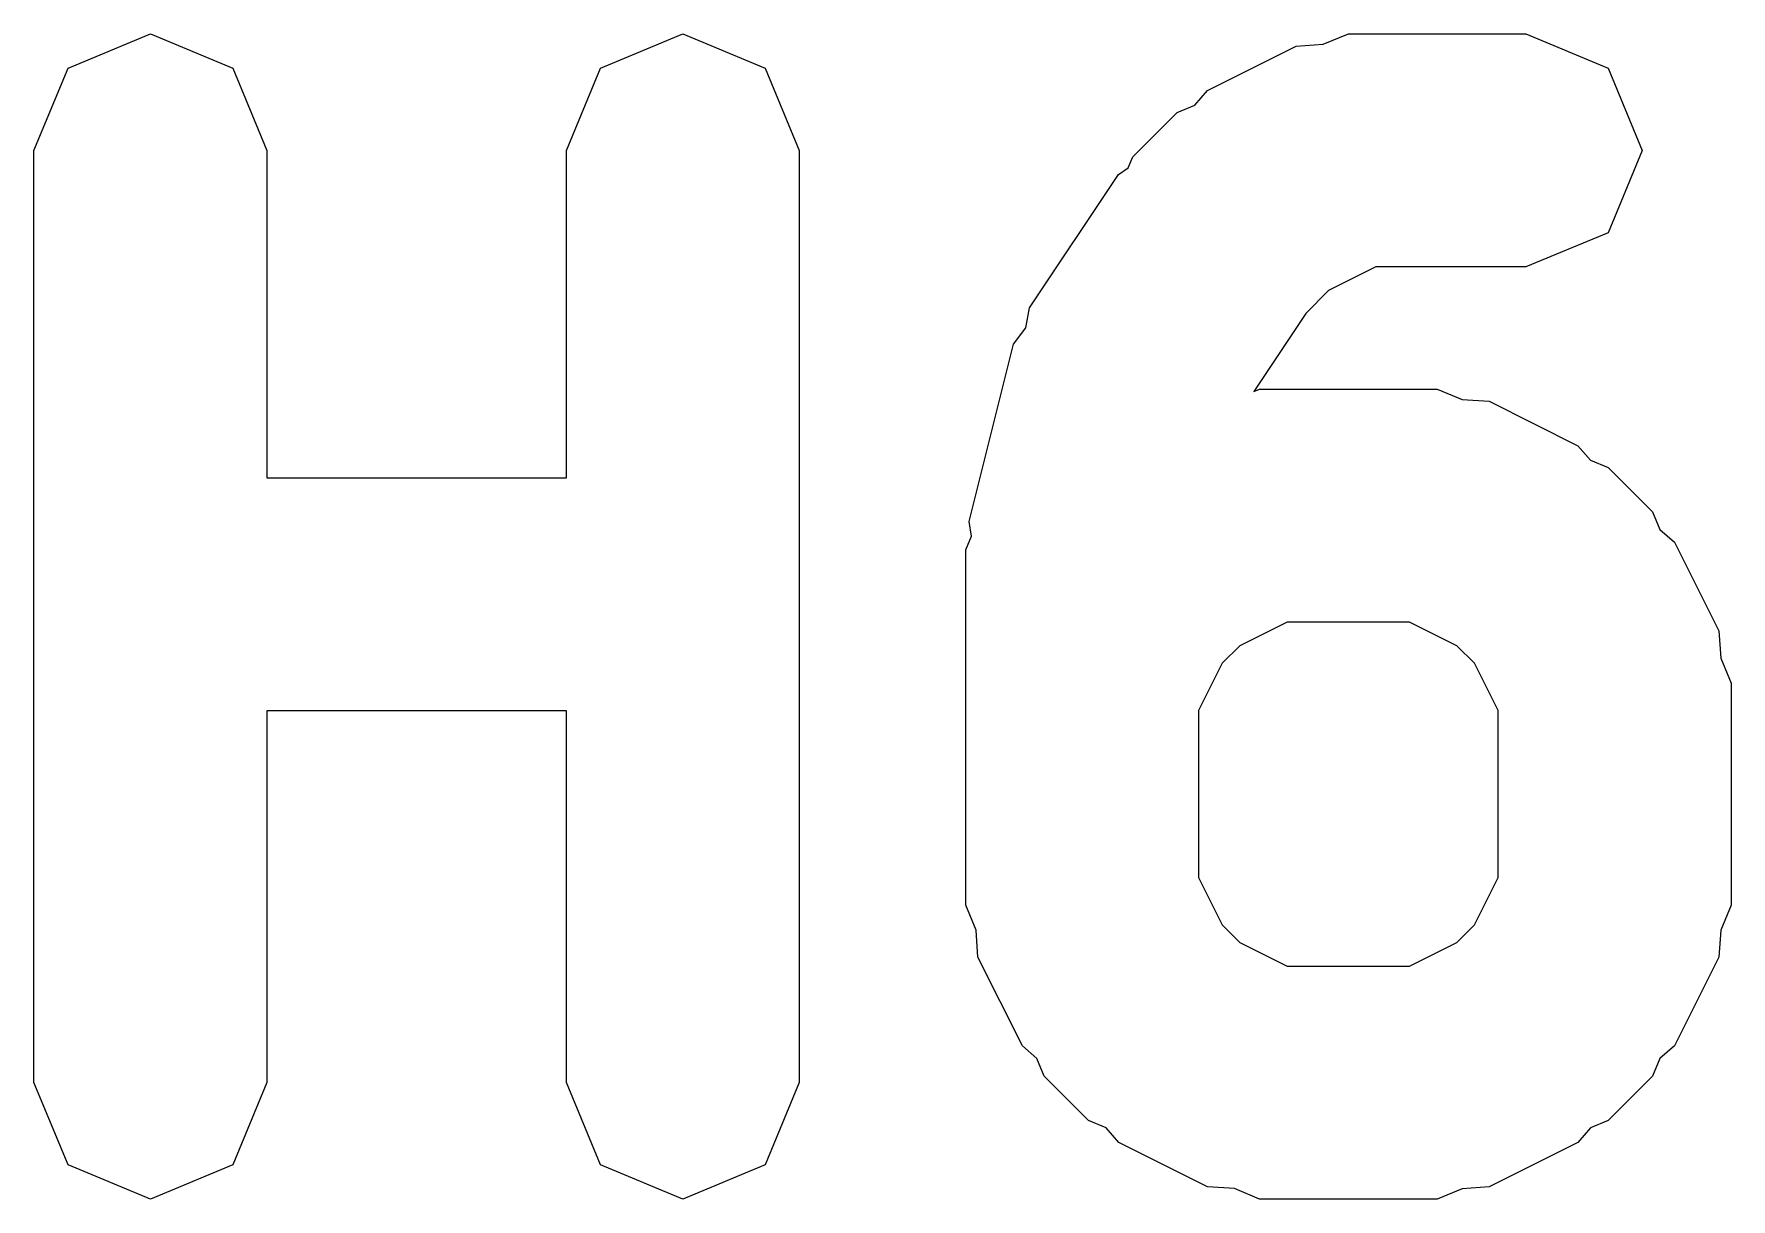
# Model space of a CAD drawing. Extents: x 84.8 to 123.4, y -81.5 to -32.5.
# Drawn here: x 94.645 to 95.374, y -33.027 to -32.527 of the extents above; entities that cross this region are included whole.
import ezdxf

# ---------------------------------------------------------------- set-up
doc = ezdxf.new("R2010")
doc.units = 0
doc.layers.add('BLACK', color=7, linetype='CONTINUOUS')

msp = doc.modelspace()

# ---------------------------------------------------------------- linework, layer by layer
at = {"layer": 'BLACK', "linetype": 'CONTINUOUS'}
for p, q in [((94.659883, -32.541892), (94.695238, -32.527247)), ((94.695238, -32.527247), (94.730593, -32.541892)), ((94.888454, -32.541892), (94.923809, -32.527247)), ((94.923809, -32.527247), (94.959164, -32.541892)), ((95.198773, -32.5317), (95.209524, -32.527247)), ((95.209524, -32.527247), (95.285714, -32.527247)), ((95.285714, -32.527247), (95.321069, -32.541892)), ((95.149067, -32.551574), (95.187164, -32.532525)), ((95.187164, -32.532525), (95.198773, -32.5317)), ((94.645238, -32.577247), (94.659883, -32.541892)), ((94.730593, -32.541892), (94.745238, -32.577247)), ((94.873809, -32.577247), (94.888454, -32.541892)), ((94.959164, -32.541892), (94.973809, -32.577247)), ((95.321069, -32.541892), (95.335714, -32.577247)), ((95.143676, -32.557789), (95.149067, -32.551574)), ((95.136073, -32.560939), (95.143676, -32.557789)), ((95.117026, -32.579987), (95.136073, -32.560939)), ((94.645238, -32.977247), (94.645238, -32.577247)), ((94.745238, -32.577247), (94.745238, -32.717723)), ((94.873809, -32.717723), (94.873809, -32.577247)), ((94.973809, -32.577247), (94.973809, -32.977247)), ((95.115056, -32.584741), (95.117026, -32.579987)), ((95.335714, -32.577247), (95.321069, -32.612602)), ((95.072683, -32.64475), (95.110778, -32.587607)), ((95.110778, -32.587607), (95.115056, -32.584741)), ((95.321069, -32.612602), (95.285714, -32.627247)), ((95.221327, -32.627247), (95.201046, -32.637387)), ((95.285714, -32.627247), (95.221327, -32.627247)), ((95.201046, -32.637387), (95.191239, -32.647193)), ((95.070985, -32.653331), (95.072683, -32.64475)), ((95.191239, -32.647193), (95.168925, -32.680664)), ((95.065779, -32.660358), (95.070985, -32.653331)), ((95.046731, -32.736549), (95.065779, -32.660358)), ((95.168925, -32.680664), (95.171428, -32.679628)), ((95.171428, -32.679628), (95.247619, -32.679628)), ((95.247619, -32.679628), (95.258371, -32.684081)), ((95.258371, -32.684081), (95.26998, -32.684907)), ((95.26998, -32.684907), (95.308075, -32.703955)), ((95.308075, -32.703955), (95.313466, -32.710171)), ((95.313466, -32.710171), (95.321068, -32.71332)), ((94.745238, -32.717723), (94.873809, -32.717723)), ((95.321068, -32.71332), (95.340116, -32.732367)), ((95.340116, -32.732367), (95.343265, -32.739969)), ((95.047664, -32.742819), (95.046731, -32.736549)), ((95.343265, -32.739969), (95.349484, -32.745363)), ((95.045238, -32.748676), (95.047664, -32.742819)), ((95.045238, -32.901057), (95.045238, -32.748676)), ((95.349484, -32.745363), (95.368531, -32.783459)), ((95.183231, -32.779628), (95.162951, -32.789768)), ((95.235816, -32.779628), (95.183231, -32.779628)), ((95.256096, -32.789768), (95.235816, -32.779628)), ((95.368531, -32.783459), (95.369355, -32.795067)), ((95.162951, -32.789768), (95.155379, -32.797339)), ((95.263668, -32.79734), (95.256096, -32.789768)), ((95.155379, -32.797339), (95.145238, -32.817622)), ((95.273809, -32.817622), (95.263668, -32.79734)), ((95.369355, -32.795067), (95.373809, -32.805819)), ((95.373809, -32.805819), (95.373809, -32.901057)), ((94.873809, -32.817723), (94.745238, -32.817723)), ((94.745238, -32.817723), (94.745238, -32.977247)), ((94.873809, -32.977247), (94.873809, -32.817723)), ((95.145238, -32.817622), (95.145238, -32.889253)), ((95.273809, -32.889253), (95.273809, -32.817622)), ((95.145238, -32.889253), (95.155378, -32.909534)), ((95.263667, -32.909536), (95.273809, -32.889253)), ((95.049691, -32.911809), (95.045238, -32.901057)), ((95.373809, -32.901057), (95.369354, -32.91181)), ((95.155378, -32.909534), (95.16295, -32.917106)), ((95.256096, -32.917107), (95.263667, -32.909536)), ((95.050517, -32.923418), (95.049691, -32.911809)), ((95.369354, -32.91181), (95.36853, -32.923417)), ((95.069565, -32.961513), (95.050517, -32.923418)), ((95.16295, -32.917106), (95.183232, -32.927247)), ((95.235816, -32.927247), (95.256096, -32.917107)), ((95.36853, -32.923417), (95.349484, -32.961512)), ((95.183232, -32.927247), (95.235816, -32.927247)), ((95.075781, -32.966904), (95.069565, -32.961513)), ((95.07893, -32.974506), (95.075781, -32.966904)), ((95.343265, -32.966904), (95.340117, -32.974507)), ((95.349484, -32.961512), (95.343265, -32.966904)), ((95.097977, -32.993554), (95.07893, -32.974506)), ((95.340117, -32.974507), (95.321069, -32.993555)), ((94.659883, -33.012602), (94.645238, -32.977247)), ((94.745238, -32.977247), (94.730593, -33.012602)), ((94.888454, -33.012602), (94.873809, -32.977247)), ((94.973809, -32.977247), (94.959164, -33.012602)), ((95.105579, -32.996703), (95.097977, -32.993554)), ((95.110973, -33.002922), (95.105579, -32.996703)), ((95.313466, -32.996704), (95.308074, -33.002922)), ((95.321069, -32.993555), (95.313466, -32.996704)), ((95.149068, -33.021968), (95.110973, -33.002922)), ((95.308074, -33.002922), (95.269979, -33.021969)), ((94.695238, -33.027247), (94.659883, -33.012602)), ((94.730593, -33.012602), (94.695238, -33.027247)), ((94.923809, -33.027247), (94.888454, -33.012602)), ((94.959164, -33.012602), (94.923809, -33.027247)), ((95.160674, -33.022792), (95.149068, -33.021968)), ((95.171428, -33.027247), (95.160674, -33.022792)), ((95.258369, -33.022793), (95.247619, -33.027247)), ((95.269979, -33.021969), (95.258369, -33.022793)), ((95.247619, -33.027247), (95.171428, -33.027247))]:
    msp.add_line(p, q, dxfattribs=at)

doc.saveas('drawing.dxf')
